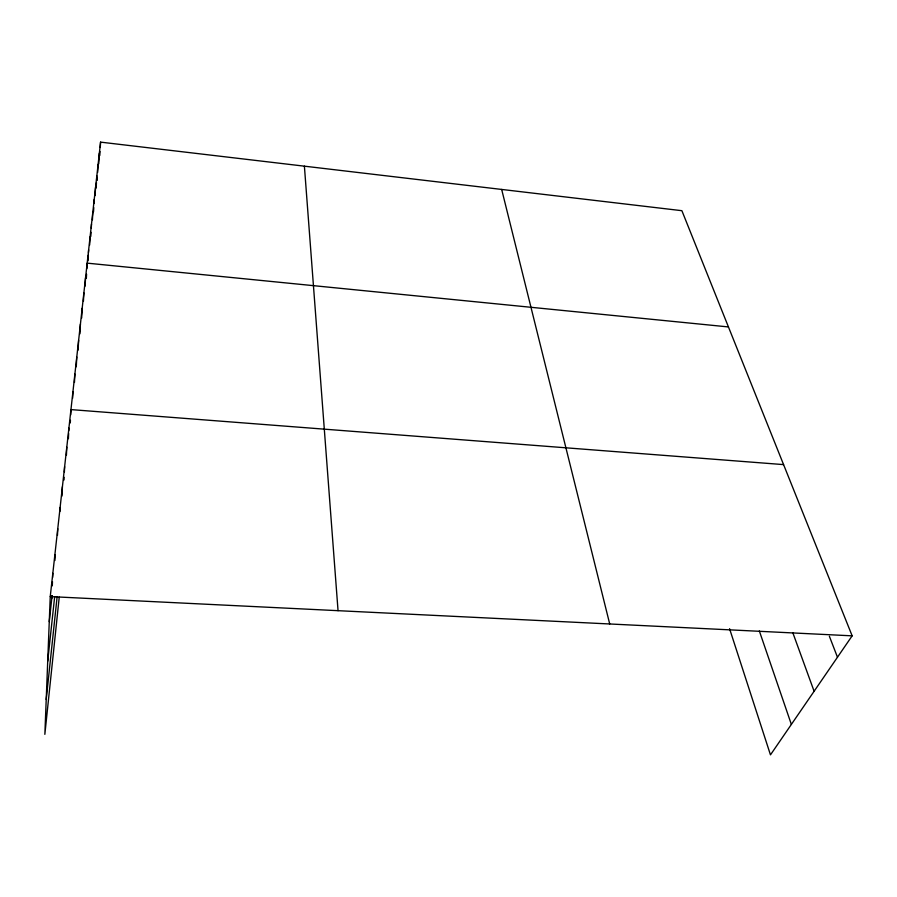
<?xml version="1.0" encoding="UTF-8"?>
<svg xmlns="http://www.w3.org/2000/svg" width="897" height="897" viewBox="0 0 897 897"><rect width="100%" height="100%" fill="white"/><g stroke="black" fill="none" stroke-linecap="round" stroke-linejoin="round"><path stroke-width="1.35" d="M729.564 628.696L770.467 754.87L852.15 635.838L681.888 210.694L100.576 142.13L50.243 596.595L44.85 734.351L59.236 597.155M51.802 598.4L51.914 595.608M52.306 585.853L52.474 581.671M52.654 577.477L52.822 573.295M54.919 560.479L55.143 554.895M57.464 535.397L57.756 528.759M59.931 511.447L60.11 507.467M61.983 496.075L62.398 486.768M64.023 479.962L64.147 477.305M64.382 471.979L64.629 466.664M66.423 455.093L66.793 447.11M68.396 438.734L68.643 433.419M68.777 430.762L68.901 428.093M70.302 422.891L70.437 420.233M70.695 414.907L70.953 409.593L783.574 464.612M72.623 398.223L72.949 391.585M74.462 382.447L74.888 374.049M76.279 366.761L76.772 356.972M78.117 350.099L78.622 340.333M79.911 333.863L80.416 324.12M81.661 318.02L82.165 308.299M83.432 301.19L83.881 292.882M85.103 286.121L85.54 277.835M86.347 278.305L86.572 274.168M86.874 268.663L87.166 263.146L728.431 326.934M88.041 260.836L88.343 255.342M88.489 252.595L88.646 249.837M89.633 245.049L90.081 236.83M90.81 236.393L91.046 232.289M91.27 228.197L91.494 224.093M92.413 219.81L92.873 211.636M93.535 211.658L93.77 207.588M93.994 203.507L94.23 199.437M95.093 195.613L95.542 187.495M96.147 187.944L96.461 182.551M96.607 179.849L96.842 175.801M97.19 180.476L97.347 177.797M97.65 172.415L98.109 164.353M98.737 163.848L99.354 153.129M99.802 155.484L100.027 151.481M100.262 147.467L100.576 142.13M46.218 699.458L57.15 596.55M47.709 661.201L54.672 596.662M49.257 621.621L52.093 595.743M50.243 596.595L852.15 635.838M829.377 636.253L837.473 657.232M792.847 632.8L814.106 691.273M759.333 630.95L791.356 724.417M501.67 189.435L609.713 623.976M304.397 166.169L338.046 610.678"/></g></svg>
